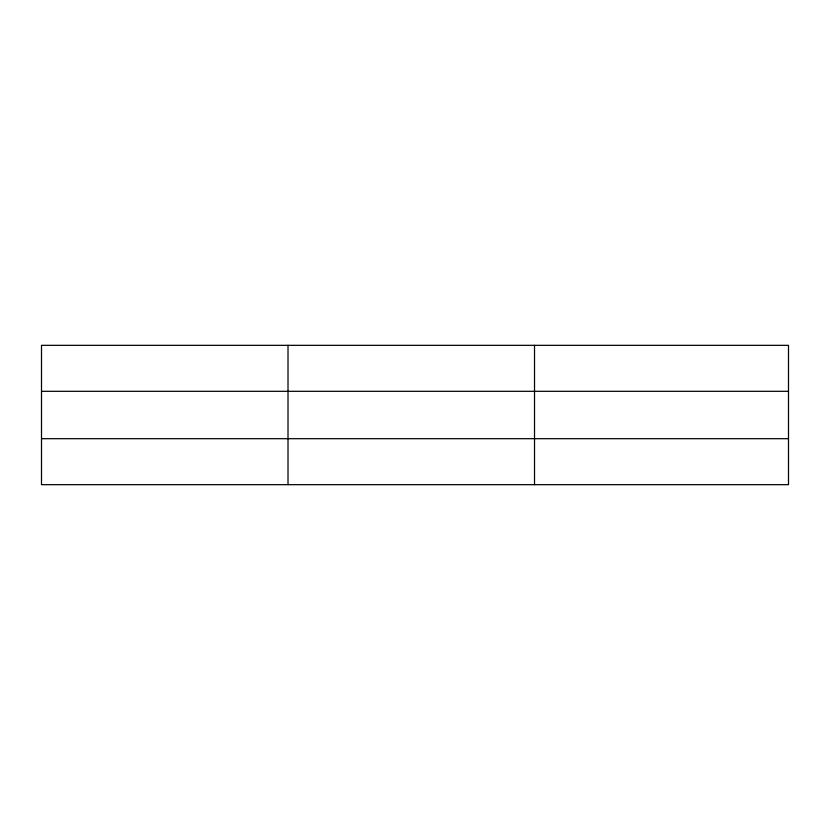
<?xml version="1.0" encoding="UTF-8"?>
<svg xmlns="http://www.w3.org/2000/svg" width="830" height="830" viewBox="0 0 830 830"><rect width="100%" height="100%" fill="white"/><g stroke="black" fill="none" stroke-linecap="round" stroke-linejoin="round"><path stroke-width="1.25" d="M288.01 484.668L288.01 345.332M534.52 484.668L534.52 345.332M41.5 391.314L788.5 391.314M41.5 438.686L788.5 438.686M788.5 461.677L788.5 484.668L41.5 484.668L41.5 345.332L788.5 345.332L788.5 461.677"/></g></svg>
